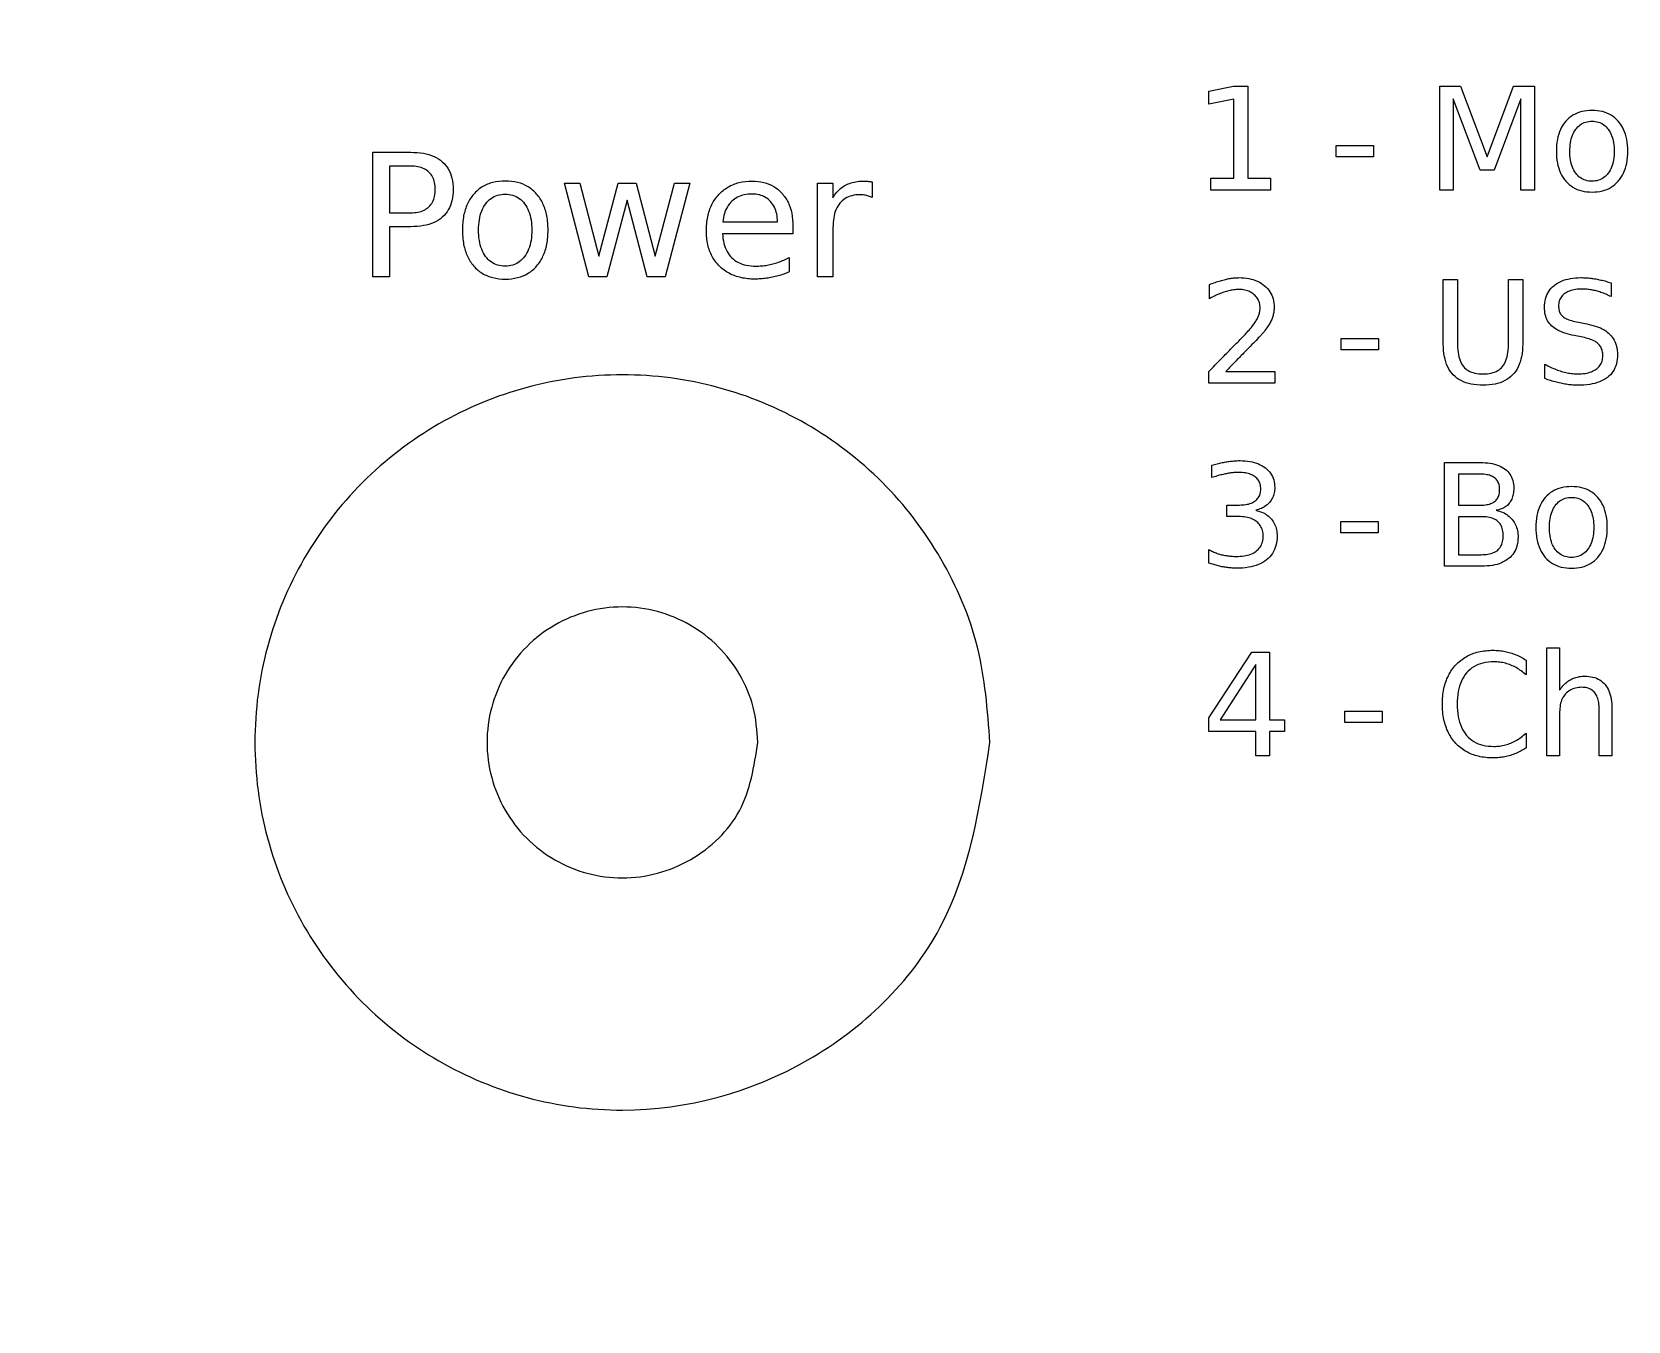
# Model space of a CAD drawing. Extents: x 0 to 245, y 0 to 210.
# Drawn here: x 127.47 to 167.06, y 74.53 to 106.5 of the extents above; entities that cross this region are included whole.
import ezdxf

# ---------------------------------------------------------------- set-up
doc = ezdxf.new("R2010")
doc.units = 0
doc.layers.add('Capa_1', color=7, linetype='CONTINUOUS')

msp = doc.modelspace()

# ---------------------------------------------------------------- linework, layer by layer
at = {"layer": 'Capa_1', "color": 5}
for p, q in [((156.661764, 105.030817), (157.276715, 105.15484)), ((156.661764, 104.713867), (156.661764, 105.030817)), ((157.276715, 105.15484), (157.624669, 105.15484)), ((157.624669, 105.15484), (157.624669, 102.875909)), ((162.387513, 105.15484), (162.906001, 105.15484)), ((162.387513, 102.583078), (162.387513, 105.15484)), ((162.387513, 105.15484), (162.387513, 105.15484)), ((162.906001, 105.15484), (163.562289, 103.404732)), ((163.562289, 103.404732), (164.222026, 105.15484)), ((164.222026, 105.15484), (164.740513, 105.15484)), ((164.740513, 105.15484), (164.740513, 102.583078)), ((157.280158, 104.837893), (156.661764, 104.713867)), ((157.280158, 102.875909), (157.280158, 104.837893)), ((163.388313, 103.077447), (162.725133, 104.841336)), ((162.725133, 104.841336), (162.725133, 102.583078)), ((164.401172, 104.841336), (163.737989, 103.077447)), ((164.401172, 102.583078), (164.401172, 104.841336)), ((166.166782, 104.55884), (166.166782, 104.55884)), ((166.166782, 104.290122), (166.166782, 104.290122)), ((135.921806, 103.520437), (136.864386, 103.520437)), ((135.921806, 100.43432), (135.921806, 103.520437)), ((135.921806, 103.520437), (135.921806, 103.520437)), ((159.815749, 103.690676), (160.744201, 103.690676)), ((159.815749, 103.408178), (159.815749, 103.690676)), ((159.815749, 103.690676), (159.815749, 103.690676)), ((160.744201, 103.408178), (159.815749, 103.408178)), ((160.744201, 103.690676), (160.744201, 103.408178)), ((136.339353, 103.177306), (136.339353, 102.017686)), ((136.864386, 103.177306), (136.339353, 103.177306)), ((136.339353, 103.177306), (136.339353, 103.177306)), ((163.737989, 103.077447), (163.388313, 103.077447)), ((139.208427, 102.805235), (139.208427, 102.805235)), ((140.678105, 102.749423), (141.058445, 102.749423)), ((141.283754, 100.43432), (140.678105, 102.749423)), ((140.678105, 102.749423), (140.678105, 102.749423)), ((141.058445, 102.749423), (141.533868, 100.942817)), ((141.533868, 100.942817), (142.007222, 102.749423)), ((142.007222, 102.749423), (142.455775, 102.749423)), ((142.455775, 102.749423), (142.931198, 100.942817)), ((142.931198, 100.942817), (143.404555, 102.749423)), ((143.784892, 102.749423), (143.179246, 100.43432)), ((143.404555, 102.749423), (143.784892, 102.749423)), ((146.953692, 100.434317), (146.953692, 102.74942)), ((146.953692, 102.74942), (147.336097, 102.74942)), ((147.336097, 102.74942), (147.336097, 102.389753)), ((148.307613, 102.784545), (148.309589, 102.393874)), ((156.711717, 102.875909), (157.280158, 102.875909)), ((156.711717, 102.583078), (156.711717, 102.875909)), ((156.711717, 102.875909), (156.711717, 102.875909)), ((158.19311, 102.583078), (156.711717, 102.583078)), ((157.624669, 102.875909), (158.19311, 102.875909)), ((158.19311, 102.875909), (158.19311, 102.583078)), ((162.725133, 102.583078), (162.387513, 102.583078)), ((164.740513, 102.583078), (164.401172, 102.583078)), ((139.208427, 102.482774), (139.208427, 102.482774)), ((142.232532, 102.331878), (141.732304, 100.43432)), ((142.730693, 100.43432), (142.232532, 102.331878)), ((148.309589, 102.393874), (148.309682, 102.393891)), ((136.339353, 102.017686), (136.864386, 102.017686)), ((144.607581, 101.796511), (145.963571, 101.798486)), ((145.963571, 101.798486), (145.963571, 101.798577)), ((136.864386, 101.674554), (136.339353, 101.674554)), ((136.339353, 101.674554), (136.339353, 100.43432)), ((146.343911, 101.50092), (144.59518, 101.50092)), ((146.343911, 101.686955), (146.343911, 101.50092)), ((146.343911, 101.686955), (146.343911, 101.686955)), ((147.336097, 101.653881), (147.336097, 100.434317)), ((146.255025, 100.911809), (146.255025, 100.552142)), ((136.339353, 100.43432), (135.921806, 100.43432)), ((141.732304, 100.43432), (141.283754, 100.43432)), ((143.179246, 100.43432), (142.730693, 100.43432)), ((147.336097, 100.434317), (146.953692, 100.434317)), ((156.67899, 99.888203), (156.67899, 100.239604)), ((162.477085, 100.363626), (162.826761, 100.363626)), ((162.477085, 98.758211), (162.477085, 100.363626)), ((162.477085, 100.363626), (162.477085, 100.363626)), ((162.826761, 100.363626), (162.826761, 98.801275)), ((164.096279, 98.801275), (164.096279, 100.363626)), ((164.096279, 100.363626), (164.445958, 100.363626)), ((164.445958, 100.363626), (164.445958, 98.758211)), ((166.642205, 100.279222), (166.642205, 99.939878)), ((166.642205, 100.279222), (166.642205, 100.279222)), ((165.827441, 99.305982), (166.037592, 99.262917)), ((159.944939, 98.89946), (160.873394, 98.89946)), ((159.944939, 98.616961), (159.944939, 98.89946)), ((159.944939, 98.89946), (159.944939, 98.89946)), ((160.873394, 98.616961), (159.944939, 98.616961)), ((160.873394, 98.89946), (160.873394, 98.616961)), ((165.935961, 98.93219), (165.724088, 98.973529)), ((164.997172, 97.90555), (164.997172, 98.263839)), ((156.661764, 97.791862), (156.661764, 98.084696)), ((158.294738, 97.791862), (156.661764, 97.791862)), ((157.080344, 98.084696), (158.294738, 98.084696)), ((157.080344, 98.084696), (157.080344, 98.084696)), ((158.294738, 98.084696), (158.294738, 97.791862)), ((162.506369, 95.826057), (163.395202, 95.826057)), ((162.506369, 93.254293), (162.506369, 95.826057)), ((162.506369, 95.826057), (162.506369, 95.826057)), ((156.739279, 95.452263), (156.739279, 95.762323)), ((162.854323, 95.540113), (162.854323, 94.764967)), ((163.369365, 95.540113), (162.854323, 95.540113)), ((162.854323, 95.540113), (162.854323, 95.540113)), ((165.65863, 95.230055), (165.65863, 95.230055)), ((157.106182, 94.485914), (157.106182, 94.771856)), ((157.106182, 94.771856), (157.419685, 94.771856)), ((157.824482, 94.640955), (157.824482, 94.640944)), ((162.854323, 94.764967), (163.369365, 94.764967)), ((165.65863, 94.961337), (165.65863, 94.961337)), ((157.405905, 94.485914), (157.106182, 94.485914)), ((159.934604, 94.361891), (160.863059, 94.361891)), ((159.934604, 94.079393), (159.934604, 94.361891)), ((159.934604, 94.361891), (159.934604, 94.361891)), ((160.863059, 94.361891), (160.863059, 94.079393)), ((162.854323, 94.482468), (162.854323, 93.540235)), ((163.412429, 94.482468), (162.854323, 94.482468)), ((162.854323, 94.482468), (162.854323, 94.482468)), ((160.863059, 94.079393), (159.934604, 94.079393)), ((156.661764, 93.331808), (156.661764, 93.667704)), ((162.854323, 93.540235), (163.412429, 93.540235)), ((163.429653, 93.254293), (162.506369, 93.254293)), ((156.661764, 89.492954), (157.731465, 91.122485)), ((157.731465, 91.122485), (158.168994, 91.122485)), ((157.731465, 91.122485), (157.731465, 91.122485)), ((158.168994, 91.122485), (158.168994, 89.446447)), ((165.043682, 88.550721), (165.043682, 91.231005)), ((165.043682, 91.231005), (165.362353, 91.231005)), ((165.362353, 91.231005), (165.362353, 90.18025)), ((157.822761, 90.819317), (156.944262, 89.446447)), ((157.822761, 89.446447), (157.822761, 90.819317)), ((157.822761, 90.819317), (157.822761, 90.819317)), ((164.52864, 90.924391), (164.52864, 90.557488)), ((164.52864, 90.924391), (164.52864, 90.924391)), ((156.661764, 89.157059), (156.661764, 89.492954)), ((160.031068, 89.658319), (160.95952, 89.658319)), ((160.031068, 89.375821), (160.031068, 89.658319)), ((160.031068, 89.658319), (160.031068, 89.658319)), ((160.95952, 89.658319), (160.95952, 89.375821)), ((165.362353, 89.641092), (165.362353, 88.550721)), ((166.342483, 88.550721), (166.342483, 89.704827)), ((166.659432, 89.715165), (166.659432, 88.550721)), ((166.659432, 89.715165), (166.659432, 89.715165)), ((157.822761, 89.157059), (156.661764, 89.157059)), ((156.944262, 89.446447), (157.822761, 89.446447)), ((157.822761, 88.550721), (157.822761, 89.157059)), ((158.168994, 89.446447), (158.535897, 89.446447)), ((158.535897, 89.157059), (158.168994, 89.157059)), ((158.168994, 89.157059), (158.168994, 88.550721)), ((158.535897, 89.446447), (158.535897, 89.157059)), ((160.95952, 89.375821), (160.031068, 89.375821)), ((164.52864, 89.11227), (164.52864, 88.748813)), ((158.168994, 88.550721), (157.822761, 88.550721)), ((165.362353, 88.550721), (165.043682, 88.550721)), ((166.659432, 88.550721), (166.342483, 88.550721))]:
    msp.add_line(p, q, dxfattribs=at)
at = {"layer": 'Capa_1', "color": 7}
msp.add_line((145.474633, 88.883952), (145.474633, 88.883952), dxfattribs=at)
at = {"layer": 'Capa_1', "color": 1}
msp.add_line((151.232728, 88.88395), (151.232728, 88.88395), dxfattribs=at)
at = {"layer": 'Capa_1', "color": 7}
for points, knots in [([(209.823611, 105.000001), (209.124812, 95.827077), (207.732996, 77.557137), (196.734645, 51.988948), (180.000205, 30.022756), (158.007991, 13.176952), (132.432446, 2.595843), (95.915034, -2.282518), (50.065132, 10.013891), (10.042083, 50.115769), (-4.830713, 105.000001), (10.042083, 159.884233), (50.065132, 199.986111), (95.915034, 212.28252), (132.432446, 207.404159), (158.007991, 196.823051), (180.000205, 179.977246), (196.734645, 158.011054), (207.732996, 132.442866), (209.124812, 114.172926), (209.823611, 105.000001)], [0, 0, 0, 0, 27.440188, 54.6533, 82.093488, 109.533676, 136.746788, 164.186976, 218.994957, 272.177351, 326.985332, 381.793314, 434.975707, 489.783689, 517.223877, 544.436988, 571.877177, 599.317365, 626.530476, 653.970665, 653.970665, 653.970665, 653.970665]), ([(145.474633, 88.883952), (145.382208, 88.291876), (145.2001, 87.125284), (143.86442, 85.840291), (142.408291, 85.446274), (141.236499, 85.602591), (140.417073, 85.941644), (139.713221, 86.481438), (139.173498, 87.185306), (138.834143, 88.004594), (138.718051, 88.883952), (138.834142, 89.763313), (139.173499, 90.582595), (139.713212, 91.286486), (140.417102, 91.826198), (141.236389, 92.165556), (142.115731, 92.281647), (142.995158, 92.165555), (143.814189, 91.826197), (144.519023, 91.286485), (145.055213, 90.582594), (145.407645, 89.763312), (145.452242, 89.177883), (145.474633, 88.883952)], [0, 0, 0, 0, 1.756225, 3.460361, 5.216585, 6.095858, 6.967855, 7.847127, 8.7264, 9.598397, 10.477669, 11.356943, 12.22894, 13.108213, 13.987486, 14.859483, 15.738756, 16.618029, 17.490025, 18.369298, 19.248571, 20.120567, 20.99984, 20.99984, 20.99984, 20.99984])]:
    msp.add_open_spline(points, degree=3, knots=knots, dxfattribs=at)
at = {"layer": 'Capa_1', "color": 5}
for points, knots in [([(166.166782, 104.55884), (166.253, 104.553879), (166.417618, 104.544406), (166.644935, 104.450187), (166.827189, 104.295588), (166.960622, 104.086856), (167.038136, 103.830124), (167.059635, 103.546238), (167.03811, 103.262339), (166.960403, 103.00572), (166.82746, 102.796595), (166.644908, 102.641266), (166.417626, 102.549626), (166.166466, 102.524482), (165.915116, 102.549598), (165.687282, 102.64119), (165.504316, 102.796277), (165.372476, 103.005953), (165.295325, 103.262401), (165.273996, 103.546238), (165.295299, 103.830062), (165.372258, 104.086622), (165.504587, 104.295907), (165.687254, 104.450262), (165.915124, 104.544447), (166.080243, 104.55389), (166.166782, 104.55884)], [0, 0, 0, 0, 0.25763, 0.491897, 0.723479, 0.96439, 1.224611, 1.51976, 1.814146, 2.074368, 2.315921, 2.547503, 2.78177, 3.0394, 3.297981, 3.532779, 3.764506, 4.005542, 4.26559, 4.559959, 4.855091, 5.11514, 5.355531, 5.587258, 5.822056, 6.080637, 6.080637, 6.080637, 6.080637]), ([(166.166782, 104.290122), (166.11326, 104.286321), (166.009461, 104.278949), (165.867145, 104.206674), (165.755032, 104.091194), (165.672249, 103.938725), (165.624341, 103.75231), (165.610924, 103.54593), (165.624216, 103.339369), (165.671793, 103.152687), (165.752604, 102.999072), (165.865984, 102.883924), (166.008751, 102.814489), (166.166153, 102.795265), (166.323311, 102.814679), (166.46495, 102.88499), (166.577056, 103.00107), (166.659401, 103.153821), (166.707457, 103.340157), (166.720975, 103.545662), (166.707433, 103.750985), (166.659385, 103.936738), (166.576711, 104.089382), (166.46516, 104.205698), (166.323421, 104.278785), (166.220003, 104.28627), (166.166782, 104.290122)], [0, 0, 0, 0, 0.159643, 0.309604, 0.466324, 0.636123, 0.824164, 1.039157, 1.254326, 1.442771, 1.612947, 1.769127, 1.919351, 2.079915, 2.238611, 2.388058, 2.544643, 2.715113, 2.903154, 3.117383, 3.330658, 3.518145, 3.688447, 3.845711, 3.995416, 4.154138, 4.154138, 4.154138, 4.154138]), ([(136.864386, 103.520437), (136.970816, 103.516305), (137.168308, 103.508637), (137.438898, 103.430851), (137.653761, 103.296817), (137.809798, 103.107848), (137.898877, 102.867233), (137.92273, 102.597764), (137.89892, 102.327863), (137.810006, 102.085865), (137.654216, 101.896034), (137.438596, 101.763345), (137.168244, 101.686221), (136.970814, 101.678641), (136.864386, 101.674554)], [0, 0, 0, 0, 0.318715, 0.591411, 0.834342, 1.067512, 1.312928, 1.591952, 1.873257, 2.119957, 2.35348, 2.595794, 2.868293, 3.186989, 3.186989, 3.186989, 3.186989]), ([(136.864386, 102.017686), (136.924664, 102.020389), (137.037875, 102.025465), (137.193996, 102.076537), (137.319807, 102.162367), (137.411669, 102.282042), (137.464732, 102.431937), (137.479173, 102.598143), (137.464717, 102.764147), (137.411546, 102.913309), (137.319735, 103.032637), (137.194002, 103.118461), (137.037874, 103.169524), (136.924663, 103.174602), (136.864386, 103.177306)], [0, 0, 0, 0, 0.180385, 0.338789, 0.485834, 0.630768, 0.783588, 0.956291, 1.127853, 1.280028, 1.424782, 1.571827, 1.730231, 1.910616, 1.910616, 1.910616, 1.910616]), ([(139.208427, 102.805235), (139.311889, 102.799282), (139.50943, 102.787915), (139.782211, 102.674852), (140.000914, 102.489332), (140.161034, 102.238855), (140.254051, 101.930776), (140.27985, 101.590114), (140.25402, 101.249436), (140.160771, 100.941492), (140.00124, 100.690542), (139.782177, 100.504148), (139.509439, 100.394181), (139.208049, 100.364009), (138.906429, 100.394147), (138.633029, 100.504056), (138.413468, 100.690159), (138.255261, 100.941772), (138.162679, 101.24951), (138.137085, 101.590114), (138.162649, 101.930702), (138.254999, 102.238574), (138.413795, 102.489715), (138.632995, 102.674941), (138.906439, 102.787963), (139.104581, 102.799296), (139.208427, 102.805235)], [0, 0, 0, 0, 0.309156, 0.590276, 0.868174, 1.157267, 1.469532, 1.82371, 2.176973, 2.48924, 2.779105, 3.057001, 3.338122, 3.647277, 3.957573, 4.23933, 4.517402, 4.806645, 5.118704, 5.471947, 5.826105, 6.138163, 6.426633, 6.704706, 6.986463, 7.296758, 7.296758, 7.296758, 7.296758]), ([(146.255025, 100.552142), (146.209397, 100.533753), (146.118412, 100.497085), (145.978048, 100.453377), (145.835825, 100.41824), (145.691661, 100.392881), (145.545898, 100.377755), (145.333089, 100.370217), (145.063694, 100.394022), (144.758782, 100.50249), (144.510568, 100.685998), (144.32657, 100.932986), (144.217912, 101.235961), (144.188199, 101.572951), (144.21703, 101.912015), (144.318543, 102.223776), (144.492327, 102.478589), (144.726187, 102.670334), (145.015429, 102.784248), (145.321679, 102.815568), (145.617142, 102.786691), (145.875207, 102.68382), (146.082214, 102.509815), (146.236594, 102.280314), (146.329466, 101.997894), (146.338916, 101.794485), (146.343911, 101.686955)], [0, 0, 0, 0, 0.147532, 0.294189, 0.440579, 0.586784, 0.732955, 0.879803, 1.225485, 1.537423, 1.838392, 2.13807, 2.448067, 2.791236, 3.145648, 3.462896, 3.763583, 4.058614, 4.356606, 4.682347, 4.9739, 5.239655, 5.502434, 5.772847, 6.059805, 6.381631, 6.381631, 6.381631, 6.381631]), ([(147.336097, 102.389753), (147.363802, 102.433769), (147.4177, 102.519398), (147.524352, 102.625351), (147.647392, 102.706747), (147.787589, 102.764925), (147.945705, 102.79837), (148.066266, 102.806394), (148.143121, 102.804744), (148.172097, 102.802691), (148.202853, 102.798749), (148.23588, 102.795779), (148.271023, 102.790803), (148.295145, 102.786678), (148.307613, 102.784545)], [0, 0, 0, 0, 0.155631, 0.302769, 0.446923, 0.595786, 0.75527, 0.92974, 0.95685, 0.985863, 1.016832, 1.049854, 1.085324, 1.123272, 1.123272, 1.123272, 1.123272]), ([(139.208427, 102.482774), (139.144201, 102.478212), (139.019642, 102.469366), (138.848862, 102.382637), (138.714325, 102.244061), (138.614986, 102.061097), (138.557496, 101.837399), (138.541395, 101.589744), (138.557346, 101.341871), (138.61444, 101.117852), (138.711415, 100.933514), (138.847469, 100.795335), (139.018789, 100.712014), (139.207672, 100.688945), (139.396261, 100.712241), (139.566228, 100.796614), (139.700754, 100.935911), (139.799571, 101.119211), (139.857238, 101.342815), (139.873461, 101.589422), (139.85721, 101.83581), (139.799552, 102.058713), (139.70034, 102.241884), (139.56648, 102.381464), (139.396394, 102.469169), (139.272292, 102.478151), (139.208427, 102.482774)], [0, 0, 0, 0, 0.191571, 0.371525, 0.55959, 0.76335, 0.988998, 1.246988, 1.505191, 1.731326, 1.93554, 2.122955, 2.303223, 2.4959, 2.686334, 2.865671, 3.053572, 3.258137, 3.483787, 3.740863, 3.996793, 4.221777, 4.426139, 4.614856, 4.794501, 4.984968, 4.984968, 4.984968, 4.984968]), ([(145.963571, 101.798577), (145.959574, 101.863772), (145.95197, 101.987763), (145.891755, 102.15991), (145.7947, 102.300347), (145.666914, 102.407379), (145.50958, 102.471237), (145.329514, 102.488808), (145.143746, 102.471458), (144.967135, 102.411409), (144.820609, 102.308988), (144.709403, 102.168071), (144.634319, 101.993283), (144.616807, 101.864411), (144.607581, 101.796511)], [0, 0, 0, 0, 0.195245, 0.371325, 0.539334, 0.701838, 0.864341, 1.040568, 1.239781, 1.420217, 1.593978, 1.768338, 1.952269, 2.157099, 2.157099, 2.157099, 2.157099]), ([(148.309682, 102.393891), (148.29514, 102.401721), (148.265864, 102.417485), (148.218607, 102.43533), (148.16885, 102.448089), (148.116838, 102.459013), (148.061466, 102.464952), (147.956821, 102.468362), (147.809741, 102.453498), (147.635451, 102.381723), (147.498068, 102.258994), (147.401534, 102.092016), (147.344763, 101.88521), (147.339126, 101.734735), (147.336097, 101.653881)], [0, 0, 0, 0, 0.049509, 0.099671, 0.151038, 0.203512, 0.258981, 0.317815, 0.51763, 0.69731, 0.874004, 1.059918, 1.268418, 1.510556, 1.510556, 1.510556, 1.510556]), ([(144.59518, 101.50092), (144.603858, 101.419769), (144.62017, 101.267215), (144.700156, 101.060205), (144.822698, 100.894276), (144.990462, 100.777114), (145.195181, 100.708924), (145.391989, 100.693268), (145.565875, 100.700805), (145.707696, 100.718565), (145.847009, 100.748879), (145.984645, 100.790983), (146.121707, 100.844519), (146.210193, 100.889181), (146.255025, 100.911809)], [0, 0, 0, 0, 0.24401, 0.45871, 0.657423, 0.853955, 1.062486, 1.297396, 1.441984, 1.584365, 1.725591, 1.869155, 2.015785, 2.166373, 2.166373, 2.166373, 2.166373]), ([(156.67899, 100.239604), (156.724506, 100.257281), (156.812794, 100.291572), (156.943918, 100.334027), (157.06868, 100.367675), (157.187027, 100.391861), (157.298714, 100.406716), (157.45413, 100.413558), (157.646964, 100.397773), (157.866354, 100.332111), (158.046652, 100.219804), (158.183638, 100.06909), (158.265766, 99.881984), (158.285116, 99.711376), (158.276671, 99.572682), (158.256396, 99.471241), (158.221738, 99.371154), (158.16927, 99.267729), (158.095679, 99.156979), (158.024484, 99.059816), (157.942332, 98.971863), (157.850986, 98.875478), (157.718078, 98.737034), (157.542594, 98.557344), (157.325625, 98.335065), (157.166756, 98.1729), (157.080344, 98.084696)], [0, 0, 0, 0, 0.146458, 0.284094, 0.41325, 0.533926, 0.646239, 0.750849, 1.00027, 1.222913, 1.431389, 1.629848, 1.824685, 2.03421, 2.138354, 2.240826, 2.343481, 2.455182, 2.587694, 2.742153, 2.815717, 2.948532, 3.140615, 3.391416, 3.702033, 4.072468, 4.072468, 4.072468, 4.072468]), ([(165.724088, 98.973529), (165.644836, 98.99157), (165.499031, 99.024761), (165.307235, 99.104997), (165.15859, 99.206701), (165.055689, 99.338785), (164.997375, 99.499111), (164.980266, 99.686261), (165.001758, 99.884682), (165.084448, 100.073412), (165.223362, 100.224475), (165.409426, 100.334286), (165.637289, 100.398518), (165.842584, 100.41289), (166.011509, 100.407636), (166.134596, 100.396666), (166.259248, 100.378385), (166.385568, 100.352709), (166.513851, 100.320169), (166.599017, 100.293), (166.642205, 100.279222)], [0, 0, 0, 0, 0.243486, 0.447954, 0.620208, 0.7779, 0.941809, 1.124848, 1.337815, 1.533933, 1.732176, 1.943398, 2.173945, 2.436108, 2.557506, 2.680865, 2.806594, 2.935266, 3.067425, 3.203398, 3.203398, 3.203398, 3.203398]), ([(156.661764, 98.084696), (156.711034, 98.13546), (156.819878, 98.247604), (156.999702, 98.430669), (157.197319, 98.630455), (157.383001, 98.818646), (157.526994, 98.966951), (157.63844, 99.086352), (157.727789, 99.191743), (157.806431, 99.297073), (157.864048, 99.392292), (157.902928, 99.481318), (157.926102, 99.567889), (157.934845, 99.668713), (157.921781, 99.781131), (157.871924, 99.897785), (157.789343, 99.992842), (157.682862, 100.06599), (157.553675, 100.109283), (157.423884, 100.120352), (157.299524, 100.112749), (157.183574, 100.093419), (157.063601, 100.061536), (156.939388, 100.016213), (156.809839, 99.958726), (156.723666, 99.912282), (156.67899, 99.888203)], [0, 0, 0, 0, 0.212229, 0.468837, 0.76983, 1.055263, 1.261954, 1.389944, 1.545189, 1.676226, 1.783923, 1.878315, 1.96675, 2.051485, 2.180723, 2.302107, 2.426208, 2.553457, 2.685288, 2.830122, 2.941501, 3.058456, 3.182175, 3.313368, 3.454744, 3.606952, 3.606952, 3.606952, 3.606952]), ([(166.642205, 99.939878), (166.599243, 99.959679), (166.515948, 99.99807), (166.391044, 100.045151), (166.27088, 100.082098), (166.15438, 100.108275), (166.040859, 100.124103), (165.907434, 100.130133), (165.761459, 100.121205), (165.611508, 100.085972), (165.489832, 100.025283), (165.399556, 99.938637), (165.345967, 99.827611), (165.332568, 99.71093), (165.342475, 99.602594), (165.376523, 99.512092), (165.438362, 99.437215), (165.536533, 99.383915), (165.668071, 99.338692), (165.770291, 99.317712), (165.827441, 99.305982)], [0, 0, 0, 0, 0.141881, 0.275078, 0.400104, 0.518746, 0.632917, 0.743472, 0.919026, 1.069984, 1.202673, 1.322177, 1.438504, 1.56483, 1.66994, 1.762489, 1.850683, 1.954834, 2.092682, 2.267484, 2.267484, 2.267484, 2.267484]), ([(166.037592, 99.262917), (166.117331, 99.245026), (166.265548, 99.21177), (166.461788, 99.124594), (166.614314, 99.009829), (166.723175, 98.8656), (166.785773, 98.691967), (166.804144, 98.489978), (166.782216, 98.277762), (166.696316, 98.077442), (166.548067, 97.922392), (166.346447, 97.814205), (166.094972, 97.753064), (165.869554, 97.738716), (165.68543, 97.745071), (165.555405, 97.759259), (165.420739, 97.782194), (165.282179, 97.81453), (165.140084, 97.855126), (165.04543, 97.888523), (164.997172, 97.90555)], [0, 0, 0, 0, 0.24474, 0.45492, 0.638984, 0.811545, 0.98923, 1.185163, 1.415959, 1.622631, 1.826683, 2.047047, 2.299961, 2.597394, 2.721886, 2.852381, 2.989443, 3.131465, 3.279031, 3.432524, 3.432524, 3.432524, 3.432524]), ([(164.445958, 98.758211), (164.441573, 98.654907), (164.433407, 98.462548), (164.349908, 98.198932), (164.206817, 97.989904), (164.004306, 97.840993), (163.748709, 97.756678), (163.46201, 97.734001), (163.174894, 97.756675), (162.918374, 97.841077), (162.714508, 97.989225), (162.572468, 98.19922), (162.48952, 98.462599), (162.481431, 98.654906), (162.477085, 98.758211)], [0, 0, 0, 0, 0.3092, 0.575751, 0.817923, 1.0569, 1.316032, 1.614823, 1.914756, 2.174972, 2.414871, 2.656496, 2.922868, 3.232051, 3.232051, 3.232051, 3.232051]), ([(162.826761, 98.801275), (162.829261, 98.717642), (162.833806, 98.565621), (162.881515, 98.361342), (162.965325, 98.201593), (163.097237, 98.093434), (163.268045, 98.03435), (163.462061, 98.019017), (163.655912, 98.034357), (163.826111, 98.093536), (163.95772, 98.201656), (164.041534, 98.361336), (164.089232, 98.565623), (164.093778, 98.717643), (164.096279, 98.801275)], [0, 0, 0, 0, 0.250514, 0.455366, 0.624632, 0.781591, 0.95437, 1.158621, 1.36192, 1.534162, 1.690973, 1.860238, 2.06509, 2.315604, 2.315604, 2.315604, 2.315604]), ([(164.997172, 98.263839), (165.043586, 98.238889), (165.134268, 98.190144), (165.273188, 98.130501), (165.409985, 98.083229), (165.545271, 98.049378), (165.679089, 98.028939), (165.829294, 98.021508), (165.987602, 98.031233), (166.144788, 98.068636), (166.272181, 98.1336), (166.367368, 98.225464), (166.423821, 98.343834), (166.438201, 98.470117), (166.426613, 98.590065), (166.387127, 98.693641), (166.317568, 98.778507), (166.218007, 98.844781), (166.088451, 98.897412), (165.989808, 98.919909), (165.935961, 98.93219)], [0, 0, 0, 0, 0.158024, 0.308737, 0.45297, 0.591813, 0.726531, 0.858381, 1.042388, 1.200587, 1.339799, 1.466476, 1.590256, 1.725056, 1.842909, 1.949106, 2.05253, 2.166632, 2.304304, 2.469798, 2.469798, 2.469798, 2.469798]), ([(156.739279, 95.762323), (156.782261, 95.773875), (156.865966, 95.796371), (156.989535, 95.823846), (157.107855, 95.845668), (157.221477, 95.86104), (157.330715, 95.8704), (157.484211, 95.875056), (157.674245, 95.86173), (157.889439, 95.802777), (158.065363, 95.701643), (158.199534, 95.565804), (158.279956, 95.394714), (158.300355, 95.224622), (158.286783, 95.072649), (158.245326, 94.948403), (158.176134, 94.840256), (158.08059, 94.751377), (157.961661, 94.681895), (157.871558, 94.655005), (157.824482, 94.640955)], [0, 0, 0, 0, 0.13351, 0.259999, 0.379643, 0.494358, 0.603838, 0.708383, 0.954954, 1.172478, 1.371898, 1.557076, 1.736346, 1.928313, 2.06412, 2.191404, 2.317337, 2.445151, 2.579475, 2.726435, 2.726435, 2.726435, 2.726435]), ([(163.395202, 95.826057), (163.477222, 95.823129), (163.629923, 95.817678), (163.840085, 95.763098), (164.010078, 95.67111), (164.136248, 95.541001), (164.210696, 95.375045), (164.228682, 95.20439), (164.21702, 95.048622), (164.181015, 94.919728), (164.118547, 94.812134), (164.030431, 94.728228), (163.918436, 94.668287), (163.833996, 94.650357), (163.789667, 94.640944)], [0, 0, 0, 0, 0.245674, 0.457385, 0.645219, 0.818773, 0.991175, 1.180451, 1.327569, 1.458024, 1.578491, 1.696126, 1.818663, 1.954082, 1.954082, 1.954082, 1.954082]), ([(157.419685, 94.771856), (157.472472, 94.773636), (157.570403, 94.776938), (157.704737, 94.810336), (157.813539, 94.866593), (157.893245, 94.948581), (157.940247, 95.053192), (157.952925, 95.170816), (157.939905, 95.289334), (157.891169, 95.396743), (157.807918, 95.479451), (157.697503, 95.539507), (157.559866, 95.573567), (157.427119, 95.58173), (157.30654, 95.577259), (157.204148, 95.566734), (157.096742, 95.549288), (156.983471, 95.524409), (156.863328, 95.492248), (156.781593, 95.465902), (156.739279, 95.452263)], [0, 0, 0, 0, 0.158112, 0.293338, 0.41178, 0.521021, 0.6297, 0.749325, 0.872058, 0.983545, 1.095883, 1.217888, 1.356328, 1.517726, 1.615398, 1.718124, 1.826303, 1.941665, 2.065902, 2.19926, 2.19926, 2.19926, 2.19926]), ([(163.369365, 94.764967), (163.421359, 94.76659), (163.516816, 94.76957), (163.646507, 94.800141), (163.749913, 94.853059), (163.824205, 94.932693), (163.866778, 95.036216), (163.877953, 95.152224), (163.866754, 95.268042), (163.82412, 95.371016), (163.749615, 95.450191), (163.646749, 95.504322), (163.516855, 95.535398), (163.421358, 95.538451), (163.369365, 95.540113)], [0, 0, 0, 0, 0.155768, 0.285975, 0.396535, 0.499331, 0.605561, 0.726186, 0.845861, 0.951564, 1.054219, 1.165238, 1.295586, 1.451367, 1.451367, 1.451367, 1.451367]), ([(165.65863, 95.230055), (165.744848, 95.225094), (165.909467, 95.215621), (166.136784, 95.121402), (166.319037, 94.966802), (166.45247, 94.758071), (166.529984, 94.501339), (166.551482, 94.217453), (166.529958, 93.933555), (166.452251, 93.676936), (166.319309, 93.467811), (166.136756, 93.312483), (165.909474, 93.220844), (165.658315, 93.1957), (165.406964, 93.220816), (165.179131, 93.312407), (164.996162, 93.467491), (164.864326, 93.677169), (164.787175, 93.933617), (164.765847, 94.217453), (164.78715, 94.501277), (164.864107, 94.757836), (164.996434, 94.967123), (165.179103, 95.121476), (165.406972, 95.215662), (165.572091, 95.225105), (165.65863, 95.230055)], [0, 0, 0, 0, 0.257631, 0.491899, 0.72348, 0.96439, 1.224612, 1.51976, 1.814145, 2.074367, 2.315921, 2.547501, 2.781768, 3.039399, 3.297979, 3.532776, 3.764504, 4.005539, 4.265587, 4.559955, 4.855087, 5.115135, 5.355526, 5.587254, 5.822052, 6.080632, 6.080632, 6.080632, 6.080632]), ([(157.824482, 94.640944), (157.876756, 94.6271), (157.977336, 94.600462), (158.110922, 94.524008), (158.218039, 94.422555), (158.298191, 94.299458), (158.345992, 94.156048), (158.361414, 93.975538), (158.338815, 93.771511), (158.249126, 93.56404), (158.096043, 93.400487), (157.889507, 93.283628), (157.634077, 93.216597), (157.411953, 93.201409), (157.238973, 93.206794), (157.12735, 93.217839), (157.013925, 93.236355), (156.898218, 93.260649), (156.780296, 93.292188), (156.701763, 93.318438), (156.661764, 93.331808)], [0, 0, 0, 0, 0.161685, 0.311103, 0.456102, 0.600608, 0.747321, 0.904666, 1.141111, 1.356003, 1.570833, 1.801112, 2.058705, 2.356651, 2.465806, 2.57773, 2.692863, 2.810431, 2.932301, 3.058802, 3.058802, 3.058802, 3.058802]), ([(163.789667, 94.640944), (163.843326, 94.626631), (163.94654, 94.599098), (164.083292, 94.519621), (164.191984, 94.413894), (164.273503, 94.285898), (164.321398, 94.135996), (164.336528, 93.958291), (164.316243, 93.766154), (164.235967, 93.578781), (164.099036, 93.431005), (163.914006, 93.326067), (163.685071, 93.263836), (163.51882, 93.257625), (163.429653, 93.254293)], [0, 0, 0, 0, 0.166036, 0.319373, 0.468395, 0.617126, 0.770012, 0.935566, 1.149413, 1.34326, 1.536315, 1.742788, 1.973642, 2.240688, 2.240688, 2.240688, 2.240688]), ([(165.65863, 94.961337), (165.605107, 94.957536), (165.501308, 94.950164), (165.358992, 94.877889), (165.24688, 94.762409), (165.164097, 94.60994), (165.116188, 94.423525), (165.102771, 94.217146), (165.116064, 94.010584), (165.163642, 93.823903), (165.244454, 93.670288), (165.357833, 93.555139), (165.500599, 93.485704), (165.658001, 93.46648), (165.815159, 93.485894), (165.956798, 93.556205), (166.068903, 93.672285), (166.151249, 93.825036), (166.199304, 94.011372), (166.212823, 94.216877), (166.19928, 94.4222), (166.151233, 94.607953), (166.068559, 94.760597), (165.957007, 94.876913), (165.815269, 94.95), (165.711851, 94.957485), (165.65863, 94.961337)], [0, 0, 0, 0, 0.159643, 0.309604, 0.466324, 0.636123, 0.824164, 1.039157, 1.254325, 1.44277, 1.612948, 1.769127, 1.91935, 2.079914, 2.238609, 2.388057, 2.544642, 2.715111, 2.903152, 3.117381, 3.330656, 3.518144, 3.688446, 3.84571, 3.995414, 4.154137, 4.154137, 4.154137, 4.154137]), ([(156.661764, 93.667704), (156.694606, 93.649791), (156.760799, 93.613688), (156.86729, 93.571659), (156.979049, 93.538362), (157.095626, 93.514577), (157.216048, 93.500236), (157.36461, 93.494684), (157.530337, 93.504542), (157.700841, 93.545615), (157.837702, 93.617988), (157.939131, 93.720746), (157.998348, 93.853644), (158.014121, 93.998271), (157.998924, 94.140179), (157.943638, 94.265223), (157.850199, 94.363527), (157.727139, 94.436227), (157.574819, 94.479227), (157.4647, 94.483586), (157.405905, 94.485914)], [0, 0, 0, 0, 0.112142, 0.226016, 0.342646, 0.461634, 0.582494, 0.706035, 0.90732, 1.078756, 1.228222, 1.366016, 1.503728, 1.656135, 1.797743, 1.92752, 2.058486, 2.197987, 2.351706, 2.527801, 2.527801, 2.527801, 2.527801]), ([(163.412429, 93.540235), (163.469654, 93.542214), (163.574834, 93.54585), (163.717746, 93.583326), (163.831028, 93.648878), (163.910748, 93.746403), (163.955896, 93.871465), (163.967785, 94.012419), (163.955954, 94.153108), (163.91111, 94.278032), (163.830369, 94.373827), (163.717833, 94.439451), (163.574806, 94.47683), (163.469644, 94.480481), (163.412429, 94.482468)], [0, 0, 0, 0, 0.171395, 0.315021, 0.43877, 0.557597, 0.684814, 0.831627, 0.979014, 1.105695, 1.223199, 1.346946, 1.490573, 1.661968, 1.661968, 1.661968, 1.661968]), ([(164.52864, 88.748813), (164.487746, 88.722656), (164.406579, 88.67074), (164.276321, 88.608956), (164.141829, 88.560483), (164.0025, 88.525756), (163.858189, 88.505109), (163.638913, 88.495678), (163.356888, 88.522688), (163.036365, 88.643005), (162.777304, 88.847851), (162.586826, 89.123384), (162.474987, 89.461473), (162.443974, 89.834285), (162.474968, 90.207034), (162.586556, 90.545379), (162.777865, 90.820218), (163.036107, 91.026018), (163.356812, 91.146962), (163.639549, 91.174089), (163.859835, 91.164648), (164.005339, 91.144161), (164.144827, 91.109119), (164.279164, 91.062182), (164.408323, 91.001486), (164.488393, 90.95018), (164.52864, 90.924391)], [0, 0, 0, 0, 0.145513, 0.288816, 0.431388, 0.573805, 0.718831, 0.867895, 1.231793, 1.560637, 1.880776, 2.207149, 2.551427, 2.936602, 3.322538, 3.666815, 3.99256, 4.313292, 4.642345, 5.006263, 5.157239, 5.303401, 5.446188, 5.588017, 5.729789, 5.87307, 5.87307, 5.87307, 5.87307]), ([(164.52864, 90.557488), (164.489499, 90.591807), (164.412877, 90.658991), (164.28637, 90.740836), (164.155173, 90.804622), (164.018679, 90.850234), (163.876727, 90.877371), (163.689193, 90.888063), (163.467475, 90.866872), (163.230754, 90.775941), (163.043967, 90.618348), (162.910875, 90.402966), (162.8351, 90.134395), (162.814346, 89.834286), (162.835102, 89.534109), (162.911148, 89.265784), (163.043413, 89.049762), (163.231016, 88.893076), (163.467553, 88.802764), (163.689201, 88.781714), (163.876726, 88.792387), (164.018679, 88.819528), (164.155173, 88.865138), (164.28637, 88.928925), (164.412876, 89.010769), (164.489499, 89.077951), (164.52864, 89.11227)], [0, 0, 0, 0, 0.156003, 0.305388, 0.450396, 0.592628, 0.735868, 0.882561, 1.155236, 1.397697, 1.631505, 1.875123, 2.146148, 2.460348, 2.773787, 3.044811, 3.289077, 3.522272, 3.76452, 4.037174, 4.183867, 4.327106, 4.469338, 4.614346, 4.763731, 4.919733, 4.919733, 4.919733, 4.919733]), ([(165.362353, 90.18025), (165.38798, 90.216562), (165.437531, 90.286773), (165.528019, 90.374539), (165.627408, 90.443742), (165.737912, 90.491999), (165.858641, 90.520779), (166.010988, 90.530874), (166.183753, 90.514261), (166.360701, 90.4447), (166.498715, 90.323373), (166.594904, 90.157031), (166.650923, 89.949032), (166.656449, 89.797141), (166.659432, 89.715165)], [0, 0, 0, 0, 0.133097, 0.257346, 0.375999, 0.4946, 0.616874, 0.746418, 0.951353, 1.132621, 1.30734, 1.49181, 1.701211, 1.946736, 1.946736, 1.946736, 1.946736]), ([(166.342483, 89.704827), (166.34064, 89.760809), (166.337244, 89.863933), (166.302551, 90.004459), (166.242944, 90.116361), (166.155201, 90.196877), (166.042096, 90.243027), (165.905678, 90.255614), (165.759469, 90.240692), (165.61804, 90.185193), (165.504183, 90.090947), (165.420626, 89.965193), (165.370169, 89.811006), (165.365057, 89.699869), (165.362353, 89.641092)], [0, 0, 0, 0, 0.167699, 0.308916, 0.43042, 0.542738, 0.65877, 0.790172, 0.950258, 1.0958, 1.239137, 1.38655, 1.543247, 1.719145, 1.719145, 1.719145, 1.719145])]:
    msp.add_open_spline(points, degree=3, knots=knots, dxfattribs=at)
at = {"layer": 'Capa_1', "color": 1}
msp.add_open_spline([(151.232728, 88.88395), (150.981861, 87.276885), (150.487568, 84.110422), (146.862151, 80.622582), (142.909802, 79.553108), (139.729223, 79.977399), (137.505065, 80.897685), (135.594611, 82.36284), (134.129648, 84.273339), (133.208541, 86.49712), (132.893434, 88.883949), (133.208538, 91.270785), (134.129651, 93.494551), (135.594586, 95.405112), (137.505143, 96.870046), (139.728923, 97.79116), (142.115709, 98.106263), (144.502727, 97.791158), (146.725809, 96.870043), (148.638932, 95.405109), (150.094304, 93.494549), (151.050905, 91.270783), (151.171953, 89.681761), (151.232728, 88.88395)], degree=3, knots=[0, 0, 0, 0, 4.766896, 9.392407, 14.159303, 16.545901, 18.912749, 21.299346, 23.685944, 26.052791, 28.439389, 30.825988, 33.192836, 35.579435, 37.966034, 40.332884, 42.719483, 45.106081, 47.472928, 49.859526, 52.246124, 54.612971, 56.999568, 56.999568, 56.999568, 56.999568], dxfattribs=at)

doc.saveas('drawing.dxf')
